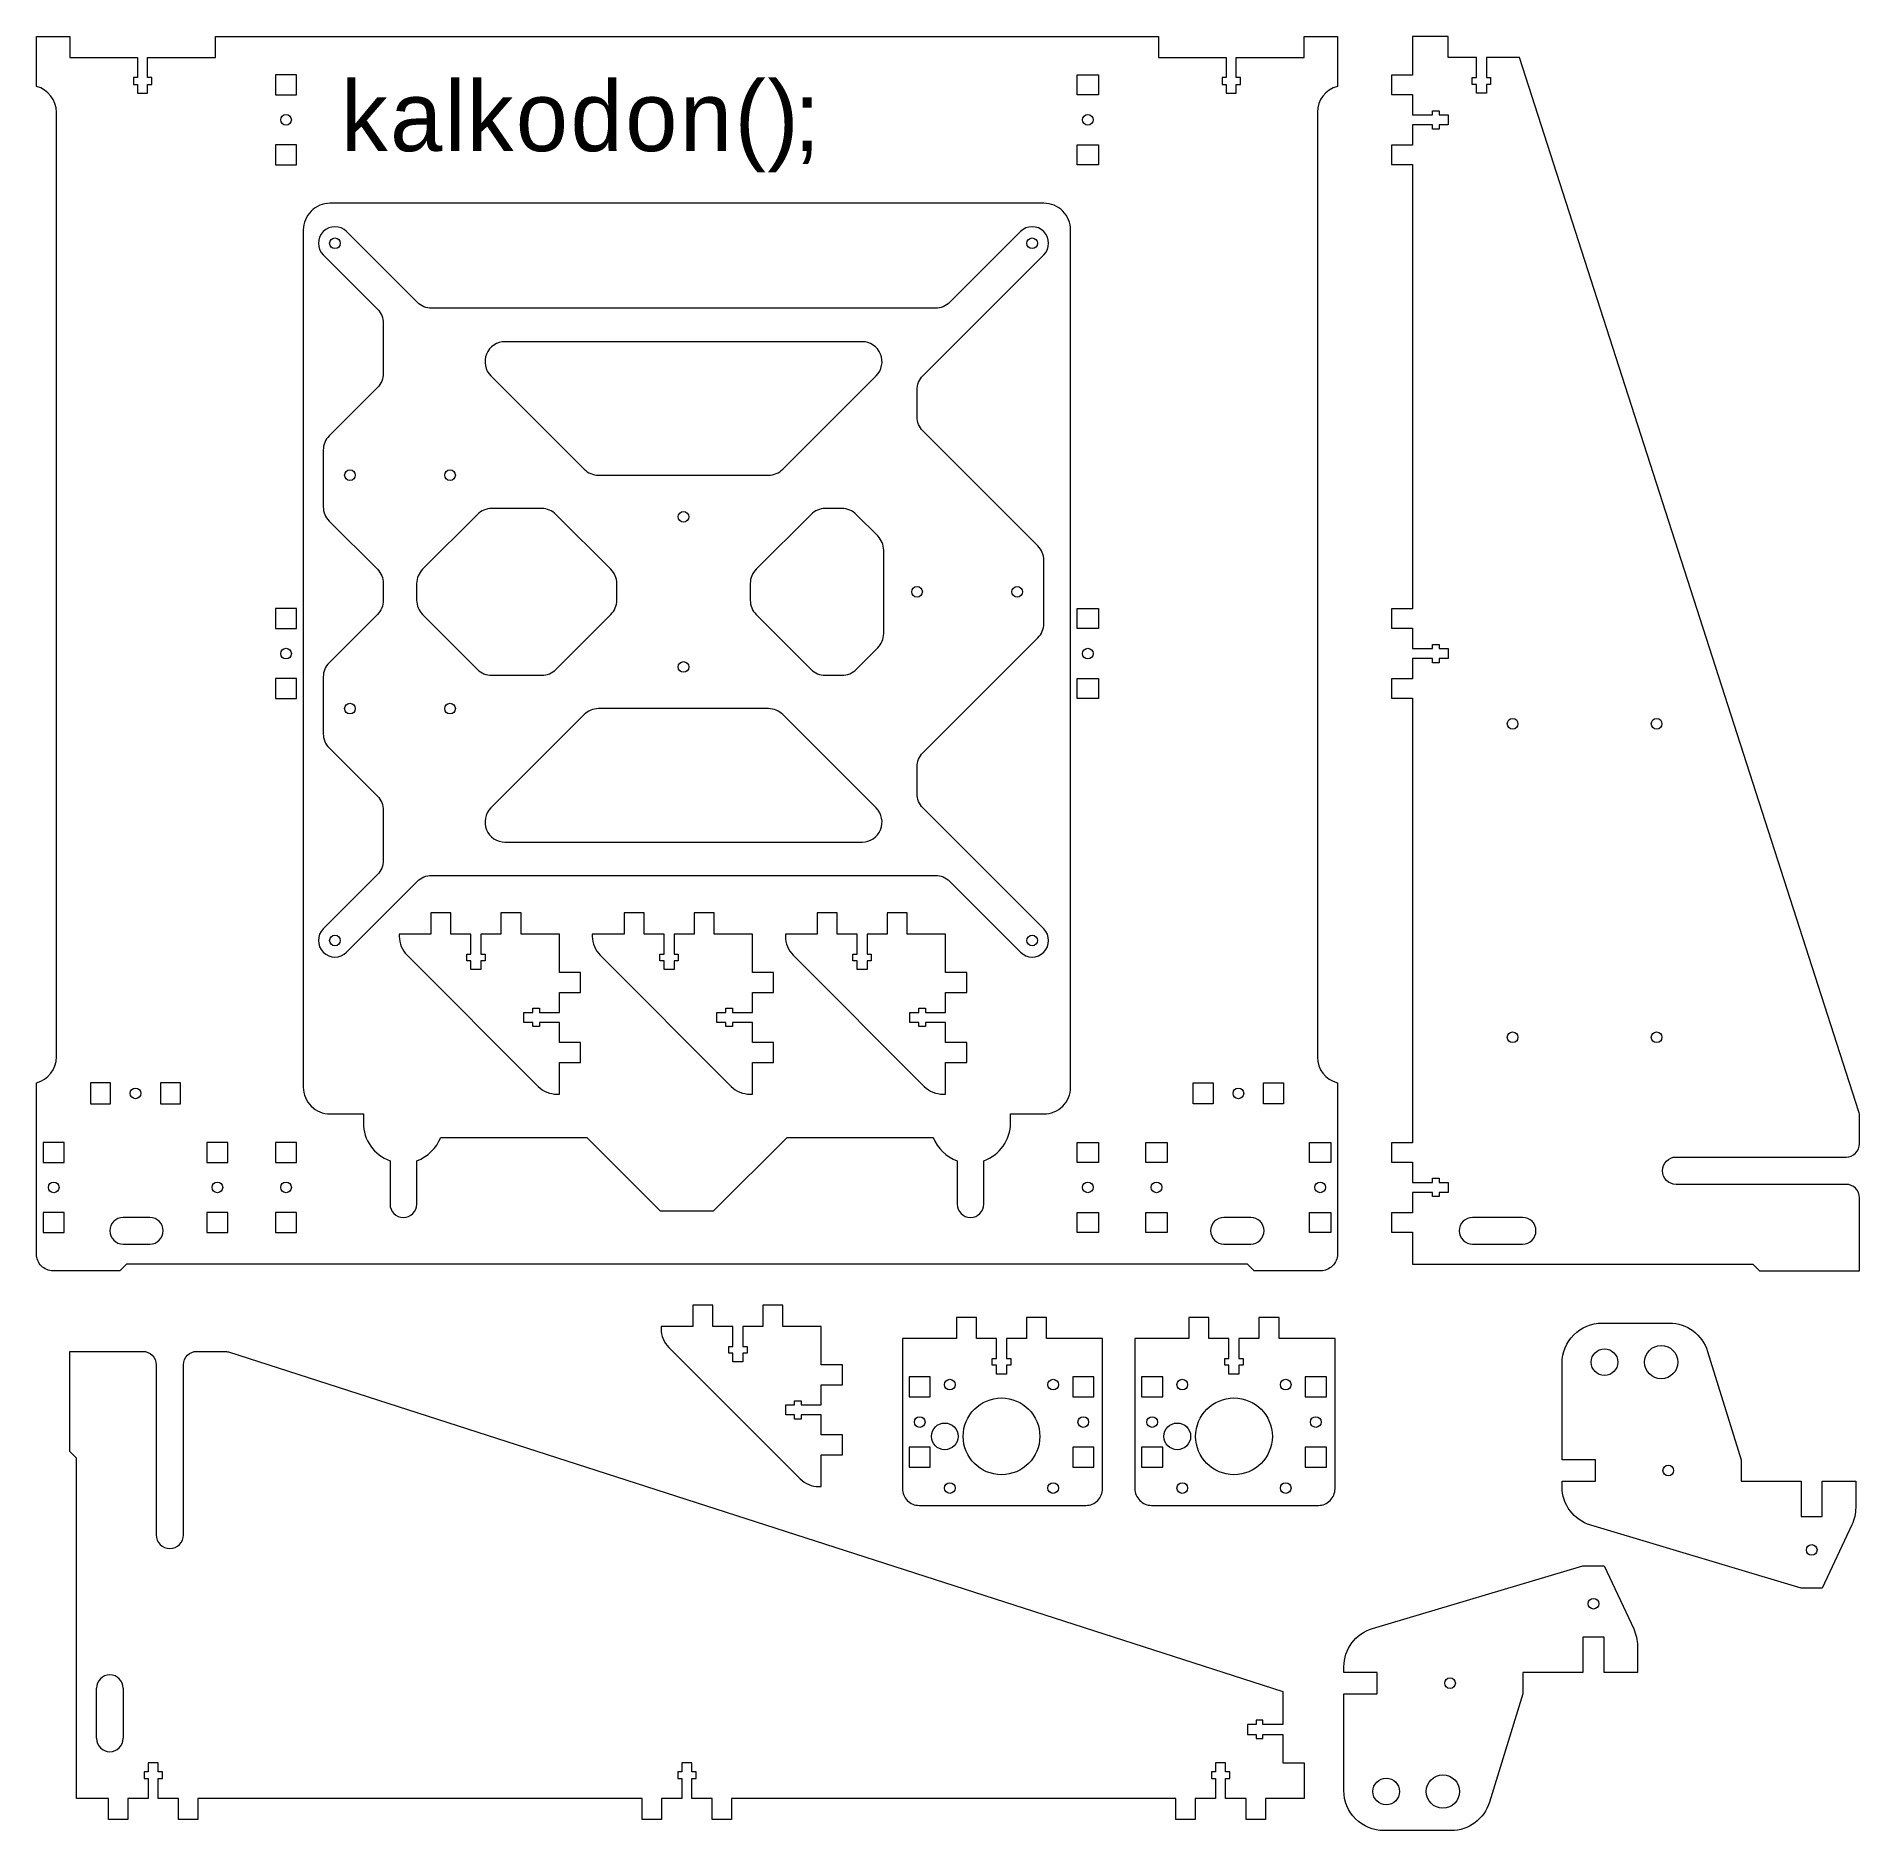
# Model space of a CAD drawing. Header units: millimetres. Extents: x 25 to 572, y 43 to 581.
import ezdxf

# ---------------------------------------------------------------- set-up
doc = ezdxf.new("R2010")
doc.units = ezdxf.units.MM

msp = doc.modelspace()

# ---------------------------------------------------------------- linework, layer by layer
at = {"color": 7, "linetype": 'Continuous', "lineweight": 15}
for p, q in [((103.41, 569.4), (97.06, 569.4)), ((97.06, 569.4), (97.06, 563.4)), ((103.41, 563.4), (103.41, 569.4)), ((337.41, 563.4), (337.41, 569.4)), ((337.41, 569.4), (343.76, 569.4)), ((343.76, 569.4), (343.76, 563.4)), ((97.06, 563.4), (103.41, 563.4)), ((343.76, 563.4), (337.41, 563.4)), ((103.41, 548.4), (97.06, 548.4)), ((97.06, 548.4), (97.06, 542.4)), ((103.41, 542.4), (103.41, 548.4)), ((337.41, 548.4), (343.76, 548.4)), ((337.41, 542.4), (337.41, 548.4)), ((343.76, 548.4), (343.76, 542.4)), ((97.06, 542.4), (103.41, 542.4)), ((343.76, 542.4), (337.41, 542.4)), ((103.41, 409.4), (97.06, 409.4)), ((97.06, 409.4), (97.06, 403.4)), ((103.41, 403.4), (103.41, 409.4)), ((337.41, 403.4), (337.41, 409.4)), ((337.41, 409.4), (343.76, 409.4)), ((343.76, 409.4), (343.76, 403.4)), ((97.06, 403.4), (103.41, 403.4)), ((343.76, 403.4), (337.41, 403.4)), ((103.41, 388.4), (97.06, 388.4)), ((97.06, 388.4), (97.06, 382.4)), ((103.41, 382.4), (103.41, 388.4)), ((337.41, 388.4), (343.76, 388.4)), ((337.41, 382.4), (337.41, 388.4)), ((343.76, 388.4), (343.76, 382.4)), ((97.06, 382.4), (103.41, 382.4)), ((343.76, 382.4), (337.41, 382.4)), ((41.61, 267.25), (41.61, 260.9)), ((47.61, 267.25), (41.61, 267.25)), ((47.61, 260.9), (47.61, 267.25)), ((62.61, 267.25), (62.61, 260.9)), ((68.61, 267.25), (62.61, 267.25)), ((68.61, 260.9), (68.61, 267.25)), ((372.21, 267.25), (378.21, 267.25)), ((372.21, 260.9), (372.21, 267.25)), ((378.21, 267.25), (378.21, 260.9)), ((393.21, 267.25), (399.21, 267.25)), ((393.21, 260.9), (393.21, 267.25)), ((399.21, 267.25), (399.21, 260.9)), ((41.61, 260.9), (47.61, 260.9)), ((62.61, 260.9), (68.61, 260.9)), ((378.21, 260.9), (372.21, 260.9)), ((399.21, 260.9), (393.21, 260.9)), ((33.76, 249.4), (27.41, 249.4)), ((27.41, 249.4), (27.41, 243.4)), ((33.76, 243.4), (33.76, 249.4)), ((82.81, 249.4), (76.46, 249.4)), ((76.46, 249.4), (76.46, 243.4)), ((82.81, 243.4), (82.81, 249.4)), ((103.41, 249.4), (97.06, 249.4)), ((97.06, 249.4), (97.06, 243.4)), ((103.41, 243.4), (103.41, 249.4)), ((337.41, 243.4), (337.41, 249.4)), ((337.41, 249.4), (343.76, 249.4)), ((343.76, 249.4), (343.76, 243.4)), ((358.01, 249.4), (364.36, 249.4)), ((358.01, 243.4), (358.01, 249.4)), ((364.36, 249.4), (364.36, 243.4)), ((407.06, 243.4), (407.06, 249.4)), ((407.06, 249.4), (413.41, 249.4)), ((413.41, 249.4), (413.41, 243.4)), ((27.41, 243.4), (33.76, 243.4)), ((76.46, 243.4), (82.81, 243.4)), ((97.06, 243.4), (103.41, 243.4)), ((343.76, 243.4), (337.41, 243.4)), ((364.36, 243.4), (358.01, 243.4)), ((413.41, 243.4), (407.06, 243.4)), ((33.76, 228.4), (27.41, 228.4)), ((27.41, 228.4), (27.41, 222.4)), ((33.76, 222.4), (33.76, 228.4)), ((59.41, 226.9), (51.41, 226.9)), ((82.81, 228.4), (76.46, 228.4)), ((76.46, 228.4), (76.46, 222.4)), ((82.81, 222.4), (82.81, 228.4)), ((103.41, 228.4), (97.06, 228.4)), ((97.06, 228.4), (97.06, 222.4)), ((103.41, 222.4), (103.41, 228.4)), ((337.41, 228.4), (343.76, 228.4)), ((337.41, 222.4), (337.41, 228.4)), ((343.76, 228.4), (343.76, 222.4)), ((358.01, 228.4), (364.36, 228.4)), ((358.01, 222.4), (358.01, 228.4)), ((364.36, 228.4), (364.36, 222.4)), ((389.41, 226.9), (381.41, 226.9)), ((407.06, 222.4), (407.06, 228.4)), ((407.06, 228.4), (413.41, 228.4)), ((413.41, 228.4), (413.41, 222.4)), ((27.41, 222.4), (33.76, 222.4)), ((51.41, 218.9), (59.41, 218.9)), ((76.46, 222.4), (82.81, 222.4)), ((97.06, 222.4), (103.41, 222.4)), ((343.76, 222.4), (337.41, 222.4)), ((364.36, 222.4), (358.01, 222.4)), ((381.41, 218.9), (389.41, 218.9)), ((413.41, 222.4), (407.06, 222.4)), ((43.41, 70.75), (43.41, 85.75)), ((51.41, 85.75), (51.41, 70.75))]:
    msp.add_line(p, q, dxfattribs=at)
for points in [[(59.99, 566.55), (59.99, 568.55), (58.74, 568.55), (58.74, 574.55), (79.06, 574.55), (79.06, 580.9), (361.76, 580.9), (361.76, 574.55), (382.09, 574.55), (382.09, 568.55), (380.84, 568.55), (380.84, 566.55), (382.09, 566.55), (382.09, 563.9), (385.09, 563.9), (385.09, 566.55), (386.34, 566.55), (386.34, 568.55), (385.09, 568.55), (385.09, 574.55), (405.41, 574.55), (405.41, 580.9), (415.41, 580.9), (415.41, 565.9, 0.341999), (409.41, 558.15), (409.41, 275, 0.341999), (415.41, 267.25), (415.41, 215.9, -0.414214), (410.41, 210.9), (390.41, 210.9), (388.41, 212.9), (52.41, 212.9), (50.41, 210.9), (30.41, 210.9, -0.414214), (25.41, 215.9), (25.41, 267.25, 0.341999), (31.41, 275), (31.41, 558.15, 0.341999), (25.41, 565.9), (25.41, 580.9), (35.41, 580.9), (35.41, 574.55), (55.74, 574.55), (55.74, 568.55), (54.49, 568.55), (54.49, 566.55), (55.74, 566.55), (55.74, 563.9), (58.74, 563.9), (58.74, 566.55)], [(437.93, 212.9), (539.93, 212.9), (541.93, 210.9), (571.93, 210.9), (571.93, 232.8, 0.414214), (567.93, 236.8), (516.93, 236.8, -1), (516.93, 245), (567.93, 245, 0.414214), (571.93, 249), (571.93, 257.27, 0.078033), (571.74, 258.5), (469.97, 574.55), (460.08, 574.55), (460.08, 568.55), (461.33, 568.55), (461.33, 566.55), (460.08, 566.55), (460.08, 563.9), (457.08, 563.9), (457.08, 566.55), (455.83, 566.55), (455.83, 568.55), (457.08, 568.55), (457.08, 574.55), (448.58, 574.55), (448.58, 580.9), (437.93, 580.9), (437.93, 569.3), (431.58, 569.3), (431.58, 563.5), (437.93, 563.5), (437.93, 557.4), (443.93, 557.4), (443.93, 558.65), (445.93, 558.65), (445.93, 557.4), (448.58, 557.4), (448.58, 554.4), (445.93, 554.4), (445.93, 553.15), (443.93, 553.15), (443.93, 554.4), (437.93, 554.4), (437.93, 548.3), (431.58, 548.3), (431.58, 542.5), (437.93, 542.5), (437.93, 409.3), (431.58, 409.3), (431.58, 403.5), (437.93, 403.5), (437.93, 397.4), (443.93, 397.4), (443.93, 398.65), (445.93, 398.65), (445.93, 397.4), (448.58, 397.4), (448.58, 394.4), (445.93, 394.4), (445.93, 393.15), (443.93, 393.15), (443.93, 394.4), (437.93, 394.4), (437.93, 388.3), (431.58, 388.3), (431.58, 382.5), (437.93, 382.5), (437.93, 249.3), (431.58, 249.3), (431.58, 243.5), (437.93, 243.5), (437.93, 237.4), (443.93, 237.4), (443.93, 238.65), (445.93, 238.65), (445.93, 237.4), (448.58, 237.4), (448.58, 234.4), (445.93, 234.4), (445.93, 233.15), (443.93, 233.15), (443.93, 234.4), (437.93, 234.4), (437.93, 228.3), (431.58, 228.3), (431.58, 222.5), (437.93, 222.5)], [(139.41, 230.9), (139.41, 243.9, 0.219228), (146.61, 250.9), (190.41, 250.9), (212.41, 228.9), (228.41, 228.9), (250.41, 250.9), (294.22, 250.9, 0.219228), (301.41, 243.9), (301.41, 230.9, 1), (309.41, 230.9), (309.41, 243.9, 0.317837), (317.41, 255.21), (317.41, 257.9), (327.41, 257.9, 0.414214), (335.41, 265.9), (335.41, 522.9, 0.414214), (327.41, 530.9), (113.41, 530.9, 0.414214), (105.41, 522.9), (105.41, 265.9, 0.414214), (113.41, 257.9), (123.41, 257.9), (123.41, 255.21, 0.317837), (131.41, 243.9), (131.41, 230.9, 1)], [(325.63, 400.65, 0.198912), (327.39, 404.9), (327.39, 423.93, 0.198912), (325.63, 428.17), (291.14, 462.65, -0.198912), (289.39, 466.9), (289.39, 474.93, -0.198912), (291.14, 479.17), (327.39, 515.41, 1), (320.39, 522.41), (299.14, 501.17, -0.198912), (294.9, 499.41), (143.87, 499.41, -0.198912), (139.63, 501.17), (118.39, 522.41, 1), (111.39, 515.41), (127.63, 499.17, -0.198912), (129.39, 494.93), (129.39, 479.9, -0.198912), (127.63, 475.65), (113.14, 461.17, 0.198912), (111.39, 456.93), (111.39, 439.9, 0.198912), (113.14, 435.65), (127.63, 421.17, -0.198912), (129.39, 416.93), (129.39, 411.9, -0.198912), (127.63, 407.65), (113.14, 393.17, 0.198912), (111.39, 388.93), (111.39, 371.9, 0.198912), (113.14, 367.65), (127.63, 353.17, -0.198912), (129.39, 348.93), (129.39, 333.9, -0.198912), (127.63, 329.65), (111.39, 313.41, 1), (118.39, 306.41), (139.63, 327.65, -0.198912), (143.87, 329.41), (294.9, 329.41, -0.198912), (299.14, 327.65), (320.39, 306.41, 1), (327.39, 313.41), (291.14, 349.65, -0.198912), (289.39, 353.9), (289.39, 361.93, -0.198912), (291.14, 366.17)], [(244.9, 449.41, 0.198912), (249.14, 451.17), (277.14, 479.17, 0.668179), (272.9, 489.41), (165.87, 489.41, 0.668179), (161.63, 479.17), (189.63, 451.17, 0.198912), (193.87, 449.41)], [(199.39, 416.93, 0.198912), (197.63, 421.17), (181.14, 437.65, 0.198912), (176.9, 439.41), (161.87, 439.41, 0.198912), (157.63, 437.65), (141.14, 421.17, 0.198912), (139.39, 416.93), (139.39, 411.9, 0.198912), (141.14, 407.65), (157.63, 391.17, 0.198912), (161.87, 389.41), (176.9, 389.41, 0.198912), (181.14, 391.17), (197.63, 407.65, 0.198912), (199.39, 411.9)], [(266.9, 389.41, 0.198912), (271.14, 391.17), (277.63, 397.65, 0.198912), (279.39, 401.9), (279.39, 426.93, 0.198912), (277.63, 431.17), (271.14, 437.65, 0.198912), (266.9, 439.41), (261.87, 439.41, 0.198912), (257.63, 437.65), (241.14, 421.17, 0.198912), (239.39, 416.93), (239.39, 411.9, 0.198912), (241.14, 407.65), (257.63, 391.17, 0.198912), (261.87, 389.41)], [(249.14, 377.65, 0.198912), (244.9, 379.41), (193.87, 379.41, 0.198912), (189.63, 377.65), (161.63, 349.65, 0.668179), (165.87, 339.41), (272.9, 339.41, 0.668179), (277.14, 349.65)], [(149.67, 318.19), (143.67, 318.19), (143.67, 311.84), (134.17, 311.84), (134.17, 311.15, 0.198912), (136.52, 305.49), (175.83, 266.18, 0.198912), (181.49, 263.84), (182.17, 263.84), (182.17, 273.34), (188.52, 273.34), (188.52, 279.34), (182.17, 279.34), (182.17, 285.34), (176.17, 285.34), (176.17, 284.09), (174.17, 284.09), (174.17, 285.34), (171.52, 285.34), (171.52, 288.34), (174.17, 288.34), (174.17, 289.59), (176.17, 289.59), (176.17, 288.34), (182.17, 288.34), (182.17, 294.34), (188.52, 294.34), (188.52, 300.34), (182.17, 300.34), (182.17, 311.84), (170.67, 311.84), (170.67, 318.19), (164.67, 318.19), (164.67, 311.84), (158.67, 311.84), (158.67, 305.84), (159.92, 305.84), (159.92, 303.84), (158.67, 303.84), (158.67, 301.19), (155.67, 301.19), (155.67, 303.84), (154.42, 303.84), (154.42, 305.84), (155.67, 305.84), (155.67, 311.84), (149.67, 311.84)], [(201.55, 318.19), (201.55, 311.84), (192.05, 311.84), (192.05, 311.15, 0.198912), (194.39, 305.49), (233.7, 266.18, 0.198912), (239.36, 263.84), (240.05, 263.84), (240.05, 273.34), (246.4, 273.34), (246.4, 279.34), (240.05, 279.34), (240.05, 285.34), (234.05, 285.34), (234.05, 284.09), (232.05, 284.09), (232.05, 285.34), (229.4, 285.34), (229.4, 288.34), (232.05, 288.34), (232.05, 289.59), (234.05, 289.59), (234.05, 288.34), (240.05, 288.34), (240.05, 294.34), (246.4, 294.34), (246.4, 300.34), (240.05, 300.34), (240.05, 311.84), (228.55, 311.84), (228.55, 318.19), (222.55, 318.19), (222.55, 311.84), (216.55, 311.84), (216.55, 305.84), (217.8, 305.84), (217.8, 303.84), (216.55, 303.84), (216.55, 301.19), (213.55, 301.19), (213.55, 303.84), (212.3, 303.84), (212.3, 305.84), (213.55, 305.84), (213.55, 311.84), (207.55, 311.84), (207.55, 318.19)], [(280.42, 318.19), (280.42, 311.84), (274.42, 311.84), (274.42, 305.84), (275.67, 305.84), (275.67, 303.84), (274.42, 303.84), (274.42, 301.19), (271.42, 301.19), (271.42, 303.84), (270.17, 303.84), (270.17, 305.84), (271.42, 305.84), (271.42, 311.84), (265.42, 311.84), (265.42, 318.19), (259.42, 318.19), (259.42, 311.84), (249.92, 311.84), (249.92, 311.15, 0.198912), (252.26, 305.49), (291.57, 266.18, 0.198912), (297.23, 263.84), (297.92, 263.84), (297.92, 273.34), (304.27, 273.34), (304.27, 279.34), (297.92, 279.34), (297.92, 285.34), (291.92, 285.34), (291.92, 284.09), (289.92, 284.09), (289.92, 285.34), (287.27, 285.34), (287.27, 288.34), (289.92, 288.34), (289.92, 289.59), (291.92, 289.59), (291.92, 288.34), (297.92, 288.34), (297.92, 294.34), (304.27, 294.34), (304.27, 300.34), (297.92, 300.34), (297.92, 311.84), (286.42, 311.84), (286.42, 318.19)], [(455.93, 218.9), (470.93, 218.9, 1), (470.93, 226.9), (455.93, 226.9, 1)], [(243.18, 200.56), (243.18, 194.21), (237.18, 194.21), (237.18, 188.21), (238.43, 188.21), (238.43, 186.21), (237.18, 186.21), (237.18, 183.56), (234.18, 183.56), (234.18, 186.21), (232.93, 186.21), (232.93, 188.21), (234.18, 188.21), (234.18, 194.21), (228.18, 194.21), (228.18, 200.56), (222.18, 200.56), (222.18, 194.21), (212.68, 194.21), (212.68, 193.53, 0.198912), (215.02, 187.87), (254.34, 148.56, 0.198912), (259.99, 146.21), (260.68, 146.21), (260.68, 155.71), (267.03, 155.71), (267.03, 161.71), (260.68, 161.71), (260.68, 167.71), (254.68, 167.71), (254.68, 166.46), (252.68, 166.46), (252.68, 167.71), (250.03, 167.71), (250.03, 170.71), (252.68, 170.71), (252.68, 171.96), (254.68, 171.96), (254.68, 170.71), (260.68, 170.71), (260.68, 176.71), (267.03, 176.71), (267.03, 182.71), (260.68, 182.71), (260.68, 194.21), (249.18, 194.21), (249.18, 200.56)], [(328.21, 190.57), (328.21, 196.92), (322.21, 196.92), (322.21, 190.57), (316.21, 190.57), (316.21, 184.57), (317.46, 184.57), (317.46, 182.57), (316.21, 182.57), (316.21, 179.92), (313.21, 179.92), (313.21, 182.57), (311.96, 182.57), (311.96, 184.57), (313.21, 184.57), (313.21, 190.57), (307.21, 190.57), (307.21, 196.92), (301.21, 196.92), (301.21, 190.57), (285.01, 190.57), (285.01, 145.57, 0.414214), (290.01, 140.57), (340.01, 140.57, 0.414214), (345.01, 145.57), (345.01, 190.57)], [(397.9, 190.57), (397.9, 196.92), (391.9, 196.92), (391.9, 190.57), (385.9, 190.57), (385.9, 184.57), (387.15, 184.57), (387.15, 182.57), (385.9, 182.57), (385.9, 179.92), (382.9, 179.92), (382.9, 182.57), (381.65, 182.57), (381.65, 184.57), (382.9, 184.57), (382.9, 190.57), (376.9, 190.57), (376.9, 196.92), (370.9, 196.92), (370.9, 190.57), (354.7, 190.57), (354.7, 145.57, 0.414214), (359.7, 140.57), (409.7, 140.57, 0.414214), (414.7, 145.57), (414.7, 190.57)], [(536.42, 147.86), (554.42, 147.86), (554.42, 137.21), (560.77, 137.21), (560.77, 147.86), (570.77, 147.86), (570.77, 139.87, -0.109746), (569.65, 134.79), (560.77, 115.81), (554.42, 115.81), (491.34, 134.65, -0.331563), (482.77, 146.15), (482.77, 147.86), (492.77, 147.86), (492.77, 154.21), (482.77, 154.21), (482.77, 183.21, -0.414214), (494.77, 195.21), (514.92, 195.21, -0.32904), (526.38, 186.75), (536.42, 154.21)], [(37.41, 52.75), (37.41, 154.75), (35.41, 156.75), (35.41, 186.75), (57.31, 186.75, -0.414214), (61.31, 182.75), (61.31, 131.75, 1), (69.51, 131.75), (69.51, 182.75, -0.414214), (73.51, 186.75), (81.79, 186.75, -0.078033), (83.01, 186.56), (399.06, 84.79), (399.06, 74.9), (393.06, 74.9), (393.06, 76.15), (391.06, 76.15), (391.06, 74.9), (388.41, 74.9), (388.41, 71.9), (391.06, 71.9), (391.06, 70.65), (393.06, 70.65), (393.06, 71.9), (399.06, 71.9), (399.06, 63.4), (405.41, 63.4), (405.41, 52.75), (393.81, 52.75), (393.81, 46.4), (388.01, 46.4), (388.01, 52.75), (381.91, 52.75), (381.91, 58.75), (383.16, 58.75), (383.16, 60.75), (381.91, 60.75), (381.91, 63.4), (378.91, 63.4), (378.91, 60.75), (377.66, 60.75), (377.66, 58.75), (378.91, 58.75), (378.91, 52.75), (372.81, 52.75), (372.81, 46.4), (367.01, 46.4), (367.01, 52.75), (233.81, 52.75), (233.81, 46.4), (228.01, 46.4), (228.01, 52.75), (221.91, 52.75), (221.91, 58.75), (223.16, 58.75), (223.16, 60.75), (221.91, 60.75), (221.91, 63.4), (218.91, 63.4), (218.91, 60.75), (217.66, 60.75), (217.66, 58.75), (218.91, 58.75), (218.91, 52.75), (212.81, 52.75), (212.81, 46.4), (207.01, 46.4), (207.01, 52.75), (73.81, 52.75), (73.81, 46.4), (68.01, 46.4), (68.01, 52.75), (61.91, 52.75), (61.91, 58.75), (63.16, 58.75), (63.16, 60.75), (61.91, 60.75), (61.91, 63.4), (58.91, 63.4), (58.91, 60.75), (57.66, 60.75), (57.66, 58.75), (58.91, 58.75), (58.91, 52.75), (52.81, 52.75), (52.81, 46.4), (47.01, 46.4), (47.01, 52.75)], [(429.35, 43.11, -0.414214), (417.35, 55.11), (417.35, 84.11), (427.35, 84.11), (427.35, 90.46), (417.35, 90.46), (417.35, 92.17, -0.331563), (425.92, 103.67), (489, 122.5), (495.35, 122.5), (504.22, 103.53, -0.109746), (505.35, 98.44), (505.35, 90.46), (495.35, 90.46), (495.35, 101.11), (489, 101.11), (489, 90.46), (471, 90.46), (471, 84.11), (460.96, 51.57, -0.32904), (449.49, 43.11)]]:
    msp.add_lwpolyline(points, format="xyb", close=True, dxfattribs=at)
for points in [[(293.36, 173.07), (293.36, 179.07), (287.01, 179.07), (287.01, 173.07)], [(342.41, 179.07), (336.06, 179.07), (336.06, 173.07), (342.41, 173.07)], [(356.7, 173.07), (363.05, 173.07), (363.05, 179.07), (356.7, 179.07)], [(405.75, 179.07), (405.75, 173.07), (412.1, 173.07), (412.1, 179.07)], [(293.36, 152.07), (293.36, 158.07), (287.01, 158.07), (287.01, 152.07)], [(336.06, 152.07), (342.41, 152.07), (342.41, 158.07), (336.06, 158.07)], [(363.05, 152.07), (363.05, 158.07), (356.7, 158.07), (356.7, 152.07)], [(405.75, 152.07), (412.1, 152.07), (412.1, 158.07), (405.75, 158.07)]]:
    msp.add_lwpolyline(points, close=True, dxfattribs=at)
for centre, radius in [((100.24, 555.9), 1.6), ((340.59, 555.9), 1.6), ((114.89, 518.91), 1.6), ((323.89, 518.91), 1.6), ((119.39, 449.41), 1.6), ((149.39, 449.41), 1.6), ((219.39, 436.91), 1.6), ((289.39, 414.41), 1.6), ((319.39, 414.41), 1.6), ((100.24, 395.9), 1.6), ((219.39, 391.91), 1.6), ((340.59, 395.9), 1.6), ((119.39, 379.41), 1.6), ((149.39, 379.41), 1.6), ((467.93, 374.88), 1.6), ((511.11, 374.88), 1.6), ((114.89, 309.91), 1.6), ((323.89, 309.91), 1.6), ((467.93, 280.9), 1.6), ((511.11, 280.9), 1.6), ((55.11, 264.08), 1.6), ((385.71, 264.08), 1.6), ((30.59, 235.9), 1.6), ((79.64, 235.9), 1.6), ((100.24, 235.9), 1.6), ((340.59, 235.9), 1.6), ((361.19, 235.9), 1.6), ((410.24, 235.9), 1.6), ((495.47, 183.51), 4), ((512.47, 183.51), 5), ((299.21, 176.77), 1.6), ((330.21, 176.77), 1.6), ((368.9, 176.77), 1.6), ((399.9, 176.77), 1.6), ((314.71, 161.27), 11.5), ((384.4, 161.27), 11.5), ((290.18, 165.57), 1.6), ((297.71, 161.27), 4), ((339.23, 165.57), 1.6), ((359.87, 165.57), 1.6), ((367.4, 161.27), 4), ((408.92, 165.57), 1.6), ((514.6, 151.03), 1.6), ((299.21, 145.77), 1.6), ((330.21, 145.77), 1.6), ((368.9, 145.77), 1.6), ((399.9, 145.77), 1.6), ((557.6, 127.21), 1.6), ((492.17, 111.11), 1.6), ((449.17, 87.29), 1.6), ((430.05, 54.81), 4), ((447.05, 54.81), 5)]:
    msp.add_circle(centre, radius, dxfattribs=at)
for centre, start, end in [((51.41, 222.9), 90, 270), ((59.41, 222.9), 270, 90), ((381.41, 222.9), 90, 270), ((389.41, 222.9), 270, 90), ((47.41, 85.75), 0, 180), ((47.41, 70.75), 180, 0)]:
    msp.add_arc(centre, 4, start, end, dxfattribs=at)

# ---------------------------------------------------------------- texts
at = {"insert": (116.69, 553.87), "char_height": 21, "width": 60.301, "attachment_point": 4}
msp.add_mtext('{\\fSource Code Pro|b0|i0|c0|p0;\\T1.05;kalkodon(\\T0.75;)\\T0.85;;}', dxfattribs=at)

doc.saveas('drawing.dxf')
